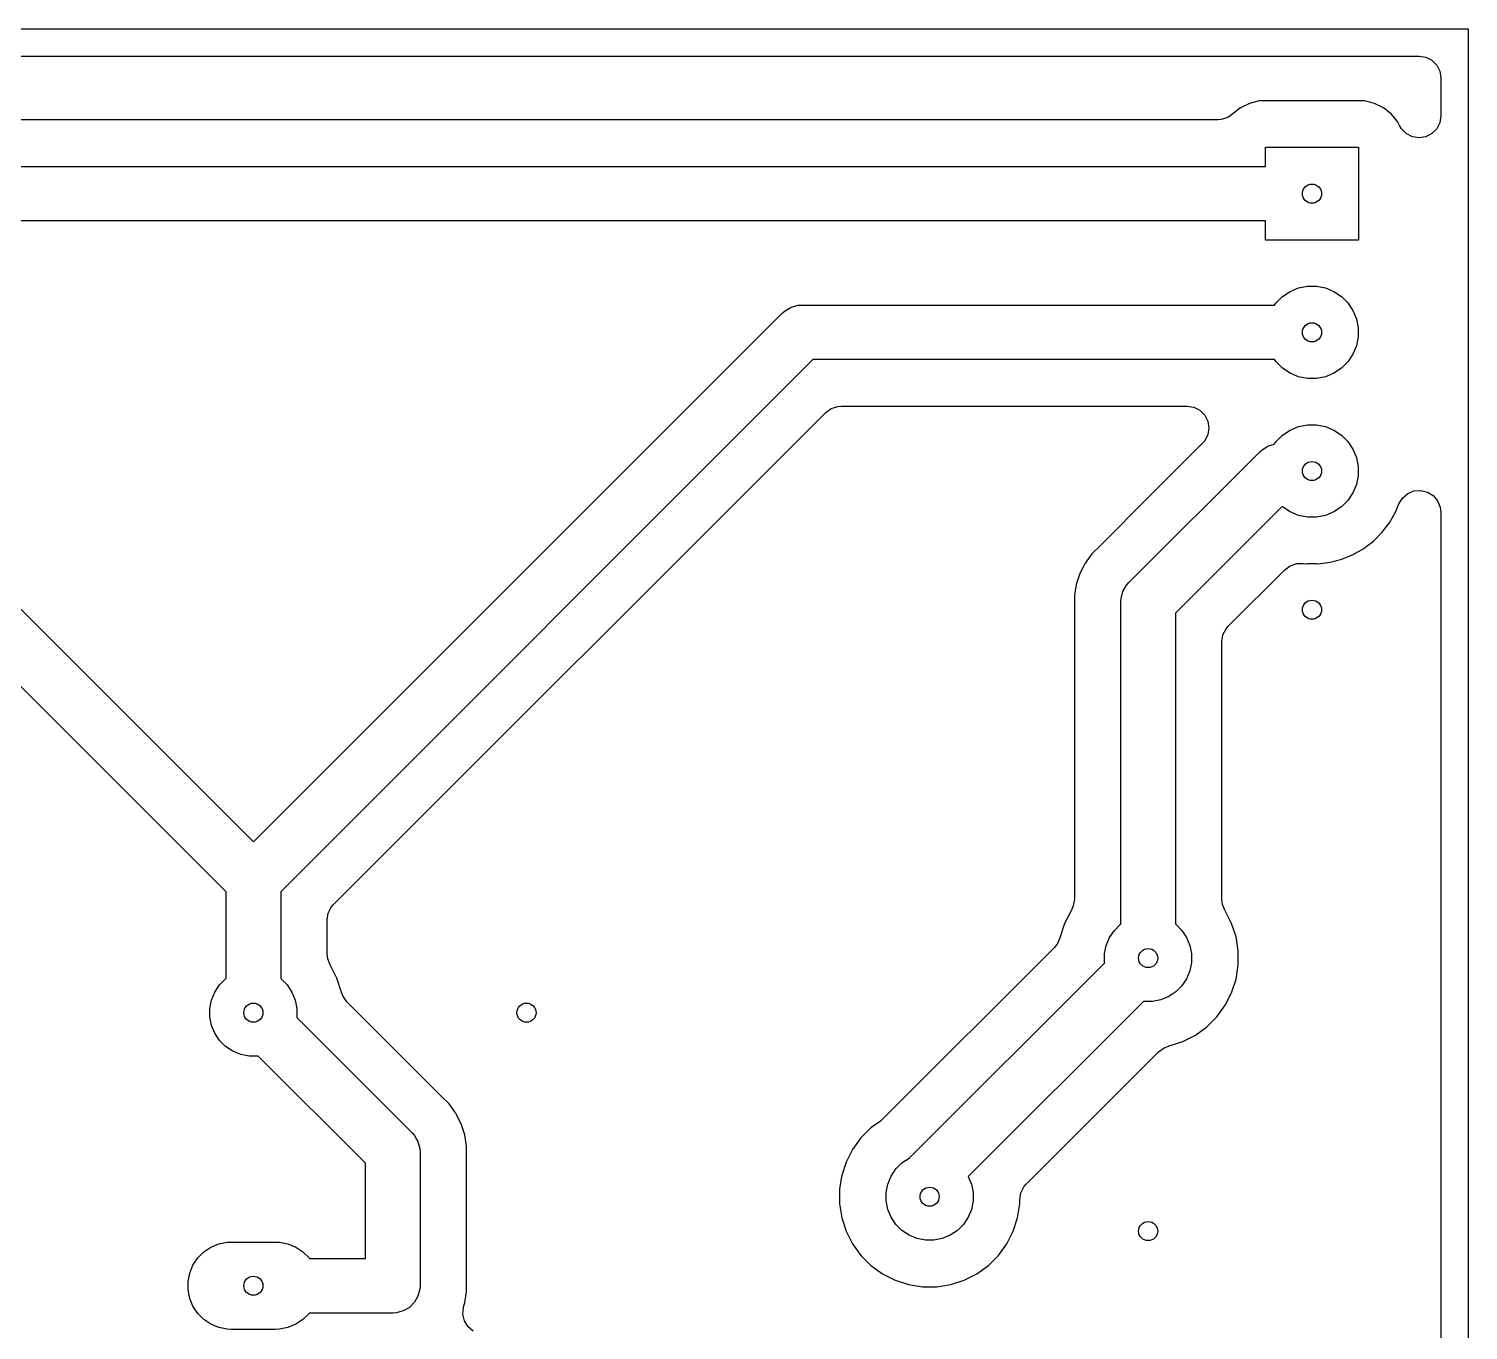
# Model space of a CAD drawing. Header units: millimetres. Extents: x 100 to 163, y -140.5 to -100.
# Drawn here: x 136.65 to 163, y -123.84 to -100 of the extents above; entities that cross this region are included whole.
import ezdxf

# ---------------------------------------------------------------- set-up
doc = ezdxf.new("R2010")
doc.units = ezdxf.units.MM
doc.layers.add('B.Cu', color=253, linetype='CONTINUOUS', true_color=0x83a598)
doc.layers.add('Edge.Cuts', color=40, linetype='CONTINUOUS', true_color=0xfabd2f)

msp = doc.modelspace()

# ---------------------------------------------------------------- linework, layer by layer
at = {"layer": 'B.Cu', "linetype": 'CONTINUOUS'}
for p, q in [((100.8995, -100.5005), (162.1005, -100.5005)), ((162.1005, -100.5005), (162.223798, -100.520028)), ((162.223798, -100.520028), (162.335026, -100.576702)), ((162.335026, -100.576702), (162.423298, -100.664974)), ((162.423298, -100.664974), (162.479972, -100.776202)), ((162.479972, -100.776202), (162.4995, -100.8995)), ((162.4995, -100.8995), (162.4995, -101.596902)), ((158.829242, -101.44916), (158.6682, -101.578612)), ((158.994979, -101.366963), (158.829242, -101.44916)), ((159.174503, -101.322317), (158.994979, -101.366963)), ((159.21604, -101.3195), (159.174503, -101.322317)), ((159.216046, -101.3195), (159.21604, -101.3195)), ((161.063954, -101.3195), (159.216046, -101.3195)), ((161.063959, -101.3195), (161.063954, -101.3195)), ((161.105496, -101.322317), (161.063959, -101.3195)), ((161.195258, -101.34464), (161.105496, -101.322317)), ((161.285021, -101.366963), (161.195258, -101.34464)), ((161.450753, -101.449158), (161.285021, -101.366963)), ((161.450757, -101.44916), (161.450753, -101.449158)), ((161.594931, -101.565052), (161.450757, -101.44916)), ((158.415349, -101.6695), (109.262782, -101.6695)), ((158.477766, -101.664588), (158.415349, -101.6695)), ((158.596491, -101.626012), (158.477766, -101.664588)), ((158.665815, -101.575645), (158.596491, -101.626012)), ((158.6682, -101.578612), (158.665815, -101.575645)), ((161.594934, -101.565055), (161.594931, -101.565052)), ((161.59494, -101.56506), (161.594934, -101.565055)), ((161.594944, -101.565065), (161.59494, -101.56506)), ((161.594947, -101.565068), (161.594944, -101.565065)), ((161.678892, -101.6695), (161.594947, -101.565068)), ((161.710842, -101.709247), (161.678892, -101.6695)), ((161.7402, -101.768442), (161.710842, -101.709247)), ((162.4995, -101.596902), (162.479972, -101.7202)), ((161.743047, -101.774183), (161.7402, -101.768442)), ((161.777702, -101.831428), (161.743047, -101.774183)), ((161.865974, -101.9197), (161.777702, -101.831428)), ((161.977202, -101.976374), (161.865974, -101.9197)), ((162.1005, -101.995902), (161.977202, -101.976374)), ((162.223798, -101.976374), (162.1005, -101.995902)), ((162.335026, -101.9197), (162.223798, -101.976374)), ((162.423298, -101.831428), (162.335026, -101.9197)), ((162.479972, -101.7202), (162.423298, -101.831428)), ((159.29, -102.52), (159.29, -102.17)), ((159.29, -102.17), (160.99, -102.17)), ((160.99, -102.17), (160.99, -103.87)), ((109.14, -102.52), (159.29, -102.52)), ((159.29, -103.52), (109.347107, -103.52)), ((159.29, -103.87), (159.29, -103.52)), ((160.99, -103.87), (159.29, -103.87)), ((159.600766, -104.902941), (159.739313, -104.810367)), ((159.739313, -104.810367), (159.893258, -104.746601)), ((159.893258, -104.746601), (160.056685, -104.714093)), ((160.056685, -104.714093), (160.223315, -104.714093)), ((160.223315, -104.714093), (160.386742, -104.746601)), ((160.386742, -104.746601), (160.540687, -104.810367)), ((160.540687, -104.810367), (160.679234, -104.902941)), ((150.492619, -105.163323), (150.605658, -105.09806)), ((150.605658, -105.09806), (150.632301, -105.09092)), ((150.632301, -105.09092), (150.731737, -105.064277)), ((150.731737, -105.064277), (150.731752, -105.064277)), ((150.731752, -105.064277), (150.797, -105.06)), ((150.797, -105.06), (159.456726, -105.06)), ((159.456726, -105.06), (159.482941, -105.020766)), ((159.482941, -105.020766), (159.600766, -104.902941)), ((160.679234, -104.902941), (160.797059, -105.020766)), ((160.797059, -105.020766), (160.889633, -105.159313)), ((140.76, -114.889893), (150.443447, -105.206446)), ((150.443447, -105.206446), (150.492611, -105.16333)), ((150.492611, -105.16333), (150.492619, -105.163323)), ((160.889633, -105.159313), (160.953399, -105.313258)), ((160.953399, -105.313258), (160.985907, -105.476685)), ((131.367253, -105.497147), (140.76, -114.889893)), ((160.985907, -105.643315), (160.953399, -105.806742)), ((160.985907, -105.476685), (160.985907, -105.643315)), ((160.953399, -105.806742), (160.889633, -105.960687)), ((151.004107, -106.06), (141.26, -115.804106)), ((159.456726, -106.06), (151.004107, -106.06)), ((159.482941, -106.099234), (159.456726, -106.06)), ((159.600766, -106.217059), (159.482941, -106.099234)), ((160.797059, -106.099234), (160.679234, -106.217059)), ((160.889633, -105.960687), (160.797059, -106.099234)), ((140.26, -115.804106), (130.806594, -106.3507)), ((159.739313, -106.309633), (159.600766, -106.217059)), ((159.893258, -106.373399), (159.739313, -106.309633)), ((160.056685, -106.405907), (159.893258, -106.373399)), ((160.223315, -106.405907), (160.056685, -106.405907)), ((160.386742, -106.373399), (160.223315, -106.405907)), ((160.540687, -106.309633), (160.386742, -106.373399)), ((160.679234, -106.217059), (160.540687, -106.309633)), ((151.239531, -107.027364), (151.340525, -106.953988)), ((151.340525, -106.953988), (151.45925, -106.915412)), ((151.45925, -106.915412), (151.521667, -106.9105)), ((151.521667, -106.9105), (157.853433, -106.9105)), ((157.853433, -106.9105), (157.976731, -106.930028)), ((157.976731, -106.930028), (158.087959, -106.986702)), ((158.087959, -106.986702), (158.176231, -107.074974)), ((142.227364, -116.039531), (151.239531, -107.027364)), ((158.176231, -107.074974), (158.232905, -107.186202)), ((158.232905, -107.186202), (158.252433, -107.3095)), ((158.232905, -107.432798), (158.176231, -107.544026)), ((158.252433, -107.3095), (158.232905, -107.432798)), ((159.482941, -107.560766), (159.600766, -107.442941)), ((159.600766, -107.442941), (159.739313, -107.350367)), ((159.739313, -107.350367), (159.893258, -107.286601)), ((159.893258, -107.286601), (160.056685, -107.254093)), ((160.056685, -107.254093), (160.223315, -107.254093)), ((160.223315, -107.254093), (160.386742, -107.286601)), ((160.386742, -107.286601), (160.540687, -107.350367)), ((160.540687, -107.350367), (160.679234, -107.442941)), ((160.679234, -107.442941), (160.797059, -107.560766)), ((156.786447, -110.143547), (159.183546, -107.746447)), ((158.135574, -107.591629), (157.177413, -108.549791)), ((158.176231, -107.544026), (158.135574, -107.591629)), ((159.183546, -107.746447), (159.23271, -107.703331)), ((159.23271, -107.703331), (159.232719, -107.703323)), ((159.232719, -107.703323), (159.345758, -107.63806)), ((159.345758, -107.63806), (159.449949, -107.610141)), ((159.449949, -107.610141), (159.482941, -107.560766)), ((160.797059, -107.560766), (160.889633, -107.699313)), ((160.889633, -107.699313), (160.953399, -107.853258)), ((160.953399, -107.853258), (160.985907, -108.016685)), ((160.985907, -108.016685), (160.985907, -108.183315)), ((160.985907, -108.183315), (160.953399, -108.346742)), ((157.177413, -108.549791), (156.260211, -109.466993)), ((160.889633, -108.500687), (160.797059, -108.639234)), ((160.953399, -108.346742), (160.889633, -108.500687)), ((161.797098, -108.594063), (161.892023, -108.512989)), ((161.892023, -108.512989), (162.007356, -108.465217)), ((162.007356, -108.465217), (162.131806, -108.455423)), ((162.131806, -108.455423), (162.253191, -108.484565)), ((162.253191, -108.484565), (162.35963, -108.549791)), ((162.35963, -108.549791), (162.440704, -108.644716)), ((159.593956, -108.750249), (157.64, -110.704206)), ((159.600766, -108.757059), (159.593956, -108.750249)), ((159.739313, -108.849633), (159.600766, -108.757059)), ((160.679234, -108.757059), (160.540687, -108.849633)), ((160.797059, -108.639234), (160.679234, -108.757059)), ((161.668405, -108.853726), (161.731872, -108.7005)), ((161.731872, -108.7005), (161.797098, -108.594063)), ((162.440704, -108.644716), (162.488476, -108.760049)), ((162.488476, -108.760049), (162.4995, -108.853193)), ((159.893258, -108.913399), (159.739313, -108.849633)), ((160.056685, -108.945907), (159.893258, -108.913399)), ((160.223315, -108.945907), (160.056685, -108.945907)), ((160.386742, -108.913399), (160.223315, -108.945907)), ((160.540687, -108.849633), (160.386742, -108.913399)), ((161.421247, -109.223624), (161.556948, -109.046774)), ((161.556948, -109.046774), (161.668405, -108.853726)), ((162.4995, -108.853193), (162.4995, -139.6005)), ((161.263624, -109.381247), (161.421247, -109.223624)), ((156.109894, -109.61731), (155.984949, -109.789282)), ((156.109898, -109.617305), (156.109894, -109.61731)), ((156.260207, -109.466995), (156.109898, -109.617305)), ((156.260208, -109.466996), (156.260207, -109.466995)), ((156.260211, -109.466993), (156.260208, -109.466996)), ((160.893726, -109.628405), (161.086774, -109.516948)), ((161.086774, -109.516948), (161.151875, -109.466995)), ((161.151875, -109.466995), (161.263611, -109.381257)), ((161.263611, -109.381256), (161.263624, -109.381247)), ((161.263611, -109.381257), (161.263611, -109.381256)), ((155.984949, -109.789282), (155.888442, -109.978689)), ((159.640174, -109.906821), (159.741168, -109.833444)), ((159.741168, -109.833444), (159.859892, -109.794868)), ((159.859892, -109.794868), (159.974386, -109.79337)), ((159.974386, -109.79337), (160.026095, -109.800177)), ((160.026095, -109.800177), (160.056685, -109.794093)), ((160.056685, -109.794093), (160.223315, -109.794093)), ((160.223315, -109.794093), (160.253904, -109.800177)), ((160.253904, -109.800177), (160.472463, -109.771404)), ((160.472463, -109.771404), (160.687781, -109.71371)), ((160.687781, -109.71371), (160.893726, -109.628405)), ((155.888442, -109.978689), (155.822755, -110.180851)), ((156.743338, -110.192703), (156.786447, -110.143547)), ((158.607364, -110.939632), (159.640174, -109.906821)), ((155.792431, -110.372312), (155.7895, -110.390815)), ((155.7895, -110.390815), (155.7895, -115.942658)), ((155.822754, -110.180857), (155.792431, -110.372312)), ((155.822755, -110.180851), (155.822754, -110.180856)), ((155.822754, -110.180856), (155.822754, -110.180857)), ((156.644277, -110.431837), (156.67806, -110.305758)), ((156.67806, -110.305758), (156.743323, -110.192719)), ((156.743323, -110.192719), (156.743338, -110.192703)), ((156.64, -110.4971), (156.644277, -110.431852)), ((156.64, -116.39657), (156.64, -110.4971)), ((156.644277, -110.431852), (156.644277, -110.431837)), ((157.64, -110.704206), (157.64, -116.39657)), ((158.566702, -110.987241), (158.607364, -110.939632)), ((158.4905, -111.221767), (158.510028, -111.098469)), ((158.510028, -111.098469), (158.566702, -110.987241)), ((158.4905, -115.942658), (158.4905, -111.221767)), ((140.26, -117.39657), (140.26, -115.804106)), ((141.26, -115.804106), (141.26, -117.39657)), ((155.7895, -115.942658), (155.769972, -116.065956)), ((158.501525, -116.035804), (158.4905, -115.942658)), ((142.1105, -116.321667), (142.130028, -116.198369)), ((142.130028, -116.198369), (142.186702, -116.087141)), ((142.186702, -116.087141), (142.227364, -116.039531)), ((155.728363, -116.154953), (155.610422, -116.386424)), ((155.730703, -116.151136), (155.728363, -116.154953)), ((155.734449, -116.143009), (155.730703, -116.151136)), ((155.735483, -116.140981), (155.734449, -116.143009)), ((155.769972, -116.065956), (155.735403, -116.14094)), ((155.735403, -116.14094), (155.735483, -116.140981)), ((158.54499, -116.140739), (158.501525, -116.035804)), ((158.544517, -116.140981), (158.54499, -116.140739)), ((158.547583, -116.146999), (158.544517, -116.140981)), ((158.549297, -116.151136), (158.547583, -116.146999)), ((158.551631, -116.154945), (158.549297, -116.151136)), ((158.551634, -116.154949), (158.551631, -116.154945)), ((158.669579, -116.386428), (158.551634, -116.154949)), ((142.1105, -116.942658), (142.1105, -116.321667)), ((155.610417, -116.386438), (155.53014, -116.633502)), ((155.610422, -116.386424), (155.610417, -116.386438)), ((156.521592, -116.512485), (156.632485, -116.401592)), ((156.632485, -116.401592), (156.64, -116.39657)), ((157.64, -116.39657), (157.647515, -116.401592)), ((157.647515, -116.401592), (157.758408, -116.512485)), ((158.74986, -116.633507), (158.669579, -116.386428)), ((155.52479, -116.648251), (155.48132, -116.753193)), ((155.525295, -116.648416), (155.52479, -116.648251)), ((155.527378, -116.642002), (155.525295, -116.648416)), ((155.529094, -116.637862), (155.527378, -116.642002)), ((155.53014, -116.633502), (155.529094, -116.637862)), ((156.374448, -116.787772), (156.434463, -116.642883)), ((156.434463, -116.642883), (156.521592, -116.512485)), ((157.758408, -116.512485), (157.845537, -116.642883)), ((157.845537, -116.642883), (157.905552, -116.787772)), ((158.7905, -116.890103), (158.74986, -116.633507)), ((142.121525, -117.035804), (142.1105, -116.942658)), ((155.423256, -116.826846), (152.285411, -119.964692)), ((155.48132, -116.753193), (155.423256, -116.826846)), ((156.343852, -116.941586), (156.374448, -116.787772)), ((156.343852, -117.098414), (156.343852, -116.941586)), ((157.905552, -116.787772), (157.936148, -116.941586)), ((157.936148, -116.941586), (157.936148, -117.098414)), ((158.7905, -117.149897), (158.7905, -116.890103)), ((142.16499, -117.140739), (142.121525, -117.035804)), ((142.164517, -117.140981), (142.16499, -117.140739)), ((142.167583, -117.146999), (142.164517, -117.140981)), ((142.169297, -117.151136), (142.167583, -117.146999)), ((142.171631, -117.154945), (142.169297, -117.151136)), ((142.171634, -117.154949), (142.171631, -117.154945)), ((142.289579, -117.386428), (142.171634, -117.154949)), ((152.786447, -120.666447), (156.345615, -117.107277)), ((156.345615, -117.107277), (156.343852, -117.098414)), ((157.905552, -117.252228), (157.845537, -117.397117)), ((157.936148, -117.098414), (157.905552, -117.252228)), ((158.74986, -117.406493), (158.7905, -117.149897)), ((140.054463, -117.642883), (140.141592, -117.512485)), ((140.141592, -117.512485), (140.252485, -117.401592)), ((140.252485, -117.401592), (140.26, -117.39657)), ((141.26, -117.39657), (141.267515, -117.401592)), ((141.267515, -117.401592), (141.378408, -117.512485)), ((141.378408, -117.512485), (141.465537, -117.642883)), ((142.36986, -117.633507), (142.289579, -117.386428)), ((157.845537, -117.397117), (157.758408, -117.527515)), ((158.669579, -117.653572), (158.74986, -117.406493)), ((139.963852, -117.941586), (139.994448, -117.787772)), ((139.994448, -117.787772), (140.054463, -117.642883)), ((141.465537, -117.642883), (141.525552, -117.787772)), ((141.525552, -117.787772), (141.556148, -117.941586)), ((142.36986, -117.63351), (142.36986, -117.633507)), ((142.369861, -117.633512), (142.36986, -117.63351)), ((142.370904, -117.637856), (142.369861, -117.633512)), ((142.373994, -117.646232), (142.370904, -117.637856)), ((142.374704, -117.648417), (142.373994, -117.646232)), ((142.374789, -117.648389), (142.374704, -117.648417)), ((142.403368, -117.725855), (142.374789, -117.648389)), ((142.476744, -117.826849), (142.403368, -117.725855)), ((157.372228, -117.785552), (157.218414, -117.816148)), ((157.517117, -117.725537), (157.372228, -117.785552)), ((157.647515, -117.638408), (157.517117, -117.725537)), ((157.758408, -117.527515), (157.647515, -117.638408)), ((158.551634, -117.885051), (158.669579, -117.653572)), ((139.963852, -118.098414), (139.963852, -117.941586)), ((141.556148, -117.941586), (141.556148, -118.098414)), ((144.191488, -119.541593), (142.476744, -117.826849)), ((157.052722, -117.814384), (153.848081, -121.019024)), ((157.061586, -117.816148), (157.052722, -117.814384)), ((157.218414, -117.816148), (157.061586, -117.816148)), ((158.398931, -118.095229), (158.551634, -117.885051)), ((139.994448, -118.252228), (139.963852, -118.098414)), ((140.054463, -118.397117), (139.994448, -118.252228)), ((141.556148, -118.098414), (141.554384, -118.107278)), ((141.554384, -118.107278), (143.665254, -120.218147)), ((158.005051, -118.431634), (158.215229, -118.278931)), ((158.215229, -118.278931), (158.398931, -118.095229)), ((140.141592, -118.527515), (140.054463, -118.397117)), ((140.252485, -118.638408), (140.141592, -118.527515)), ((157.526493, -118.62986), (157.773572, -118.549579)), ((157.773572, -118.549579), (158.005051, -118.431634)), ((140.382883, -118.725537), (140.252485, -118.638408)), ((140.527772, -118.785552), (140.382883, -118.725537)), ((140.681586, -118.816148), (140.527772, -118.785552)), ((140.838414, -118.816148), (140.681586, -118.816148)), ((140.847278, -118.814384), (140.838414, -118.816148)), ((142.8117, -120.778806), (140.847278, -118.814384)), ((156.105203, -119.964692), (157.333153, -118.736741)), ((157.333153, -118.736741), (157.434144, -118.663368)), ((157.434144, -118.663368), (157.51161, -118.63479)), ((157.511583, -118.634704), (157.513776, -118.633991)), ((157.51161, -118.63479), (157.511583, -118.634704)), ((157.513776, -118.633991), (157.522148, -118.630903)), ((157.522148, -118.630903), (157.526487, -118.629861)), ((157.526487, -118.629861), (157.526487, -118.62986)), ((157.526487, -118.62986), (157.526493, -118.62986)), ((144.191492, -119.541596), (144.191488, -119.541593)), ((144.341804, -119.691908), (144.191492, -119.541596)), ((144.341806, -119.691911), (144.341804, -119.691908)), ((144.448495, -119.838756), (144.341806, -119.691911)), ((144.462083, -119.857459), (144.448495, -119.838756)), ((144.466751, -119.863884), (144.462083, -119.857459)), ((144.563257, -120.053288), (144.466751, -119.863884)), ((144.628946, -120.255457), (144.563257, -120.053288)), ((152.064766, -120.131072), (151.881073, -120.314766)), ((152.064775, -120.131065), (152.064766, -120.131072)), ((152.237802, -120.005353), (152.064775, -120.131065)), ((152.285411, -119.964692), (152.237802, -120.005353)), ((154.907364, -121.162531), (156.105203, -119.964692)), ((143.665254, -120.218147), (143.708361, -120.267303)), ((143.708361, -120.267303), (143.708377, -120.267319)), ((143.708377, -120.267319), (143.753536, -120.345537)), ((143.753536, -120.345537), (143.77364, -120.380358)), ((143.77364, -120.380358), (143.807423, -120.506437)), ((144.628946, -120.255462), (144.628946, -120.255457)), ((144.628947, -120.255463), (144.628946, -120.255462)), ((144.6622, -120.465409), (144.628947, -120.255463)), ((151.881067, -120.314773), (151.728365, -120.524949)), ((151.881073, -120.314766), (151.881067, -120.314773)), ((143.807423, -120.506437), (143.807423, -120.506452)), ((143.807423, -120.506452), (143.8117, -120.5717)), ((143.8117, -120.5717), (143.8117, -123.02)), ((144.662201, -120.465412), (144.6622, -120.465409)), ((144.662201, -120.694457), (144.662201, -120.465412)), ((151.728365, -120.524949), (151.610422, -120.756424)), ((152.632485, -120.771592), (152.762883, -120.684463)), ((152.762883, -120.684463), (152.775077, -120.679412)), ((152.775077, -120.679412), (152.786447, -120.666447)), ((142.8117, -122.52), (142.8117, -120.778806)), ((144.6622, -120.694482), (144.662201, -120.694457)), ((144.6622, -123.126287), (144.6622, -120.694482)), ((151.610421, -120.756427), (151.53014, -121.003505)), ((151.610422, -120.756424), (151.610421, -120.756427)), ((152.434463, -121.012883), (152.521592, -120.882485)), ((152.521592, -120.882485), (152.632485, -120.771592)), ((151.51584, -121.093798), (151.491123, -121.24986)), ((151.53014, -121.003505), (151.51584, -121.093798)), ((152.343852, -121.311586), (152.374448, -121.157772)), ((152.374448, -121.157772), (152.434463, -121.012883)), ((153.848081, -121.019024), (153.905552, -121.157772)), ((153.905552, -121.157772), (153.936148, -121.311586)), ((154.810028, -121.321369), (154.866702, -121.210141)), ((154.866702, -121.210141), (154.907364, -121.162531)), ((151.491123, -121.24986), (151.4895, -121.260105)), ((151.4895, -121.260105), (151.4895, -121.519894)), ((152.343852, -121.468414), (152.343852, -121.311586)), ((152.374448, -121.622228), (152.343852, -121.468414)), ((153.936148, -121.468414), (153.905552, -121.622228)), ((153.936148, -121.311586), (153.936148, -121.468414)), ((154.7905, -121.444667), (154.810028, -121.321369)), ((154.7905, -121.519897), (154.7905, -121.444667)), ((151.4895, -121.519894), (151.53014, -121.776494)), ((152.434463, -121.767117), (152.374448, -121.622228)), ((153.905552, -121.622228), (153.845537, -121.767117)), ((154.74986, -121.776493), (154.7905, -121.519897)), ((151.53014, -121.776494), (151.610421, -122.023572)), ((152.521592, -121.897515), (152.434463, -121.767117)), ((152.632485, -122.008408), (152.521592, -121.897515)), ((153.758408, -121.897515), (153.647515, -122.008408)), ((153.845537, -121.767117), (153.758408, -121.897515)), ((154.669579, -122.023572), (154.74986, -121.776493)), ((139.982883, -122.314463), (140.127772, -122.254448)), ((140.127772, -122.254448), (140.281586, -122.223852)), ((140.281586, -122.223852), (140.36, -122.22)), ((140.36, -122.22), (141.16, -122.22)), ((141.16, -122.22), (141.238414, -122.223852)), ((141.238414, -122.223852), (141.392228, -122.254448)), ((141.392228, -122.254448), (141.537117, -122.314463)), ((151.610421, -122.023572), (151.610422, -122.023575)), ((151.610422, -122.023575), (151.728365, -122.25505)), ((151.728365, -122.25505), (151.728366, -122.255051)), ((151.728366, -122.255051), (151.881069, -122.465229)), ((152.762883, -122.095537), (152.632485, -122.008408)), ((152.907772, -122.155552), (152.762883, -122.095537)), ((153.061586, -122.186148), (152.907772, -122.155552)), ((153.218414, -122.186148), (153.061586, -122.186148)), ((153.372228, -122.155552), (153.218414, -122.186148)), ((153.517117, -122.095537), (153.372228, -122.155552)), ((153.647515, -122.008408), (153.517117, -122.095537)), ((154.398931, -122.465229), (154.551634, -122.255051)), ((154.551634, -122.255051), (154.669579, -122.023572)), ((139.654463, -122.642883), (139.741592, -122.512485)), ((139.741592, -122.512485), (139.852485, -122.401592)), ((139.852485, -122.401592), (139.982883, -122.314463)), ((141.537117, -122.314463), (141.667515, -122.401592)), ((141.667515, -122.401592), (141.778408, -122.512485)), ((141.778408, -122.512485), (141.783429, -122.52)), ((141.783429, -122.52), (142.8117, -122.52)), ((151.881069, -122.465229), (152.064771, -122.648931)), ((154.215229, -122.648931), (154.398931, -122.465229)), ((139.563852, -122.941586), (139.594448, -122.787772)), ((139.594448, -122.787772), (139.654463, -122.642883)), ((152.064771, -122.648931), (152.274949, -122.801634)), ((154.005051, -122.801634), (154.215229, -122.648931)), ((139.563852, -123.098414), (139.563852, -122.941586)), ((143.8117, -123.02), (143.807422, -123.085263)), ((152.274949, -122.801634), (152.506428, -122.919579)), ((152.506428, -122.919579), (152.753507, -122.99986)), ((152.753507, -122.99986), (153.010103, -123.0405)), ((153.010103, -123.0405), (153.010106, -123.0405)), ((153.010106, -123.0405), (153.269894, -123.0405)), ((153.269894, -123.0405), (153.269897, -123.0405)), ((153.269897, -123.0405), (153.526493, -122.99986)), ((153.526493, -122.99986), (153.773572, -122.919579)), ((153.773572, -122.919579), (154.005051, -122.801634)), ((139.594448, -123.252228), (139.563852, -123.098414)), ((139.654463, -123.397117), (139.594448, -123.252228)), ((143.708377, -123.324381), (143.616081, -123.416677)), ((143.77364, -123.211342), (143.708377, -123.324381)), ((143.807422, -123.085263), (143.77364, -123.211342)), ((144.628946, -123.336243), (144.6622, -123.126287)), ((139.741592, -123.527515), (139.654463, -123.397117)), ((139.852485, -123.638408), (139.741592, -123.527515)), ((141.778408, -123.527515), (141.667515, -123.638408)), ((141.783429, -123.52), (141.778408, -123.527515)), ((143.3117, -123.52), (141.783429, -123.52)), ((143.376963, -123.515722), (143.3117, -123.52)), ((143.503042, -123.48194), (143.376963, -123.515722)), ((143.616081, -123.416677), (143.503042, -123.48194)), ((144.594018, -123.541955), (144.60383, -123.417507)), ((144.623142, -123.663345), (144.594018, -123.541955)), ((144.60383, -123.417507), (144.612317, -123.38742)), ((144.612317, -123.38742), (144.628946, -123.336243)), ((139.982883, -123.725537), (139.852485, -123.638408)), ((140.127772, -123.785552), (139.982883, -123.725537)), ((140.281586, -123.816148), (140.127772, -123.785552)), ((140.36, -123.82), (140.281586, -123.816148)), ((141.16, -123.82), (140.36, -123.82)), ((141.238414, -123.816148), (141.16, -123.82)), ((141.392228, -123.785552), (141.238414, -123.816148)), ((141.537117, -123.725537), (141.392228, -123.785552)), ((141.667515, -123.638408), (141.537117, -123.725537)), ((144.688353, -123.769793), (144.623142, -123.663345)), ((144.783266, -123.850881), (144.688353, -123.769793))]:
    msp.add_line(p, q, dxfattribs=at)
at = {"layer": 'B.Cu'}
for centre in [(160.14, -103.02), (160.14, -103.02), (160.14, -105.56), (160.14, -105.56), (160.14, -108.1), (160.14, -108.1), (160.14, -110.64), (160.14, -110.64), (157.14, -117.02), (157.14, -117.02), (140.76, -118.02), (140.76, -118.02), (145.76, -118.02), (145.76, -118.02), (153.14, -121.39), (153.14, -121.39), (157.14, -122.02), (157.14, -122.02), (140.76, -123.02), (140.76, -123.02)]:
    msp.add_circle(centre, 0.175, dxfattribs=at)
at = {"layer": 'Edge.Cuts', "linetype": 'CONTINUOUS'}
for p, q in [((100, -100), (163, -100)), ((163, -100), (163, -140.5))]:
    msp.add_line(p, q, dxfattribs=at)
at = {"layer": 'Edge.Cuts'}
for centre in [(160.14, -103.02), (160.14, -105.56), (160.14, -108.1), (160.14, -110.64), (157.14, -117.02), (140.76, -118.02), (145.76, -118.02), (153.14, -121.39), (157.14, -122.02), (140.76, -123.02)]:
    msp.add_circle(centre, 0.175, dxfattribs=at)

doc.saveas('drawing.dxf')
